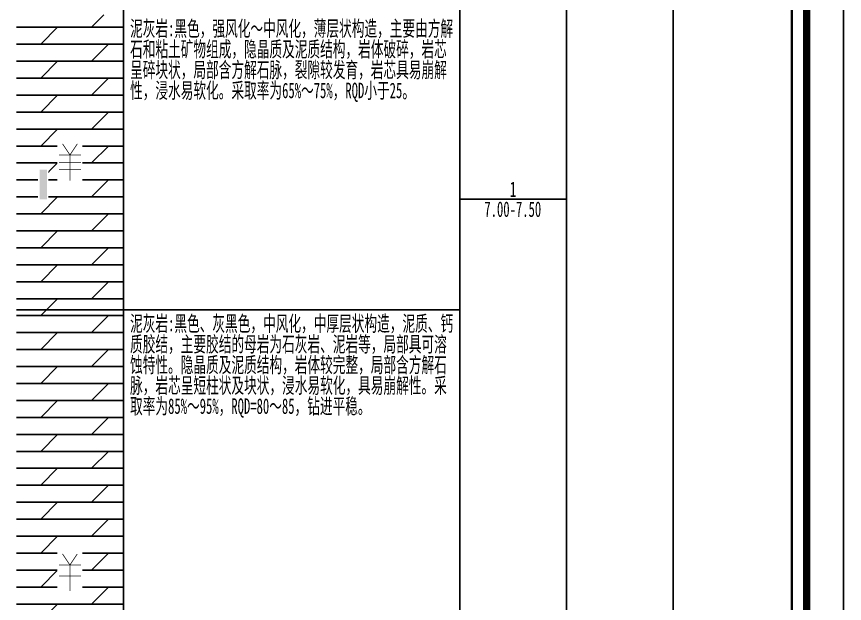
# Model space of a CAD drawing. Header units: millimetres. Extents: x 1264 to 9491, y 619 to 916.
# Drawn here: x 2253 to 2365.3, y 690.1 to 769.7 of the extents above; entities that cross this region are included whole.
import ezdxf

# ---------------------------------------------------------------- set-up
doc = ezdxf.new("R2010")
doc.units = ezdxf.units.MM
doc.styles.add('成果图表体', font='simfang.ttf', dxfattribs={"width": 0.6, "height": 2.1})
pattern_1 = [(0, (0, 0), (0, 2.3), []), (45, (0, 0), (4e-16, 4.5999997), [3.252691, -6.505382])]

# ---------------------------------------------------------------- blocks, each defined once
blk = doc.blocks.new('gkqy3.dwg', base_point=(0, -2))
blk.add_wipeout([(-0.7, -2.2), (0.7, -2.2), (0.7, 2.2), (-0.7, 2.2)])
at = {"color": 7}
blk.add_solid([(-0.5, -2), (0.5, -2), (-0.5, 2), (0.5, 2)], dxfattribs=at)
blk = doc.blocks.new('FH_QIANG.dwg', base_point=(0, -0.19))
blk.add_wipeout([(-1.7, -2.89), (1.7, -2.89), (1.7, 2.51), (-1.7, 2.51)])
at = {"color": 7, "const_width": 0.1}
for points in [[(-1, 2.31), (0, 0.81), (1, 2.31)], [(-1.5, 0.81), (1.5, 0.81)], [(0, 0.81), (0, -2.69)], [(-1.5, -0.19), (1.5, -0.19)], [(-1.5, -1.19), (1.5, -1.19)]]:
    blk.add_lwpolyline(points, dxfattribs=at)
blk = doc.blocks.new('FH_ZHONG.dwg', base_point=(0, 0.03))
blk.add_wipeout([(-1.7, -2.67), (1.7, -2.67), (1.7, 2.73), (-1.7, 2.73)])
at = {"color": 7, "const_width": 0.1}
for points in [[(-1, 2.53), (0, 1.03), (1, 2.53)], [(-1.5, 1.03), (1.5, 1.03)], [(0, 1.03), (0, -2.47)], [(-1.5, -0.47), (1.5, -0.47)]]:
    blk.add_lwpolyline(points, dxfattribs=at)
blk = doc.blocks.new('柱状图图框模板-(昇龙标准).dwg4', base_point=(27, 229))
for points, const_width in [([(0, 0), (210, 0), (210, 297), (0, 297)], 0.25), ([(25, 5), (205, 5), (205, 292), (25, 292)], 1), ([(27, 265), (203, 265), (203, 17), (27, 17)], 0.3)]:
    blk.add_lwpolyline(points, close=True, dxfattribs=dict(const_width=const_width))

msp = doc.modelspace()

# ---------------------------------------------------------------- hatches: boundary and pattern name
at = {"linetype": 'Continuous'}
h = msp.add_hatch(dxfattribs=at)
h.set_pattern_fill('GKNHY1', scale=0.5, style=0, pattern_type=2)
h.set_pattern_definition(pattern_1)
h.paths.add_polyline_path([(2253.03, 729.89), (2267.52, 729.89), (2267.52, 769.89), (2253.03, 769.89)])
h = msp.add_hatch(dxfattribs=at)
h.set_pattern_fill('GKNHY1', scale=0.5, style=0, pattern_type=2)
h.set_pattern_definition(pattern_1)
h.paths.add_polyline_path([(2253.03, 658.69), (2267.52, 658.69), (2267.52, 729.89), (2253.03, 729.89)])

# ---------------------------------------------------------------- linework, layer by layer
at = {"color": 0}
for points in [[(2267.52, 635.89), (2267.52, 819.89)], [(2267.52, 635.89), (2267.52, 819.89)], [(2313.15, 635.89), (2313.15, 819.89)], [(2313.15, 635.89), (2313.15, 819.89)], [(2327.63, 635.89), (2327.63, 819.89)], [(2327.63, 635.89), (2327.63, 819.89)], [(2342.12, 635.89), (2342.12, 819.89)], [(2342.12, 635.89), (2342.12, 819.89)], [(2358.21, 635.89), (2358.21, 819.89)], [(2267.52, 729.89), (2267.52, 769.89)], [(2313.15, 729.89), (2313.15, 769.89)], [(2313.15, 744.89), (2327.63, 744.89)], [(2267.52, 729.89), (2313.15, 729.89)], [(2267.52, 729.89), (2313.15, 729.89)], [(2267.52, 658.69), (2267.52, 729.89)], [(2313.15, 658.69), (2313.15, 729.89)]]:
    msp.add_lwpolyline(points, dxfattribs=at)
at = {"color": 7, "flags": 128}
msp.add_lwpolyline([(2253.03, 729.89), (2267.52, 729.89)], dxfattribs=at)

# ---------------------------------------------------------------- texts
at = {"color": 0, "style": '成果图表体', "width": 0.6}
for s, p in [('1', (2319.96, 745.19)), ('7.00-7.50', (2316.49, 742.49))]:
    msp.add_text(s, height=2.1, dxfattribs=at).set_placement(p)
at = {"color": 0, "char_height": 2.1, "width": 43.8045, "attachment_point": 1, "line_spacing_factor": 0.8, "style": '成果图表体'}
for s, insert in [('\\A1;泥灰岩:黑色，强风化～中风化，薄层状构造，主要由方解石和粘土矿物组成，隐晶质及泥质结构，岩体破碎，岩芯呈碎块状，局部含方解石脉，裂隙较发育，岩芯具易崩解性，浸水易软化。采取率为65%～75%，RQD小于25。', (2268.43, 769.09)), ('\\A1;泥灰岩:黑色、灰黑色，中风化，中厚层状构造，泥质、钙质胶结，主要胶结的母岩为石灰岩、泥岩等，局部具可溶蚀特性。隐晶质及泥质结构，岩体较完整，局部含方解石脉，岩芯呈短柱状及块状，浸水易软化，具易崩解性。采取率为85%～95%，RQD=80～85，钻进平稳。', (2268.43, 729.09))]:
    msp.add_mtext(s, dxfattribs=dict(at, insert=insert))

# ---------------------------------------------------------------- next in the draw order: block references
for name, p in [('FH_QIANG.dwg', (2260.27, 749.89)), ('gkqy3.dwg', (2256.65, 744.89)), ('FH_ZHONG.dwg', (2260.27, 694.29))]:
    msp.add_blockref(name, p)

# ---------------------------------------------------------------- next in the draw order: block references
msp.add_blockref('柱状图图框模板-(昇龙标准).dwg4', (2182.21, 847.89))

doc.saveas('drawing.dxf')
